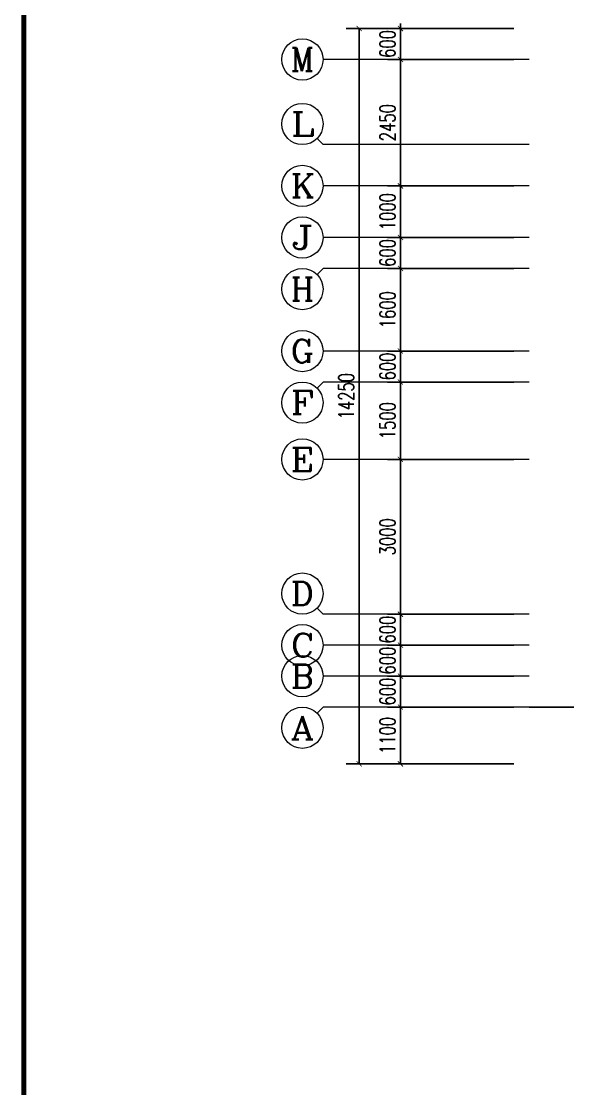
# Model space of a CAD drawing. Extents: x 3753737 to 4713801, y -857380 to 24339.
# Drawn here: x 4541496 to 4552093, y -725571 to -704888 of the extents above; entities that cross this region are included whole.
import ezdxf
from ezdxf.enums import TextEntityAlignment as Align

# ---------------------------------------------------------------- set-up
doc = ezdxf.new("R2010")
doc.units = 0
doc.header["$LTSCALE"] = 1000
doc.header["$MEASUREMENT"] = 0
doc.layers.get('0').update_dxf_attribs({"linetype": 'CONTINUOUS'})
doc.layers.get('Defpoints').update_dxf_attribs({"linetype": 'CONTINUOUS'})
doc.layers.add('!!电气', color=1, linetype='CONTINUOUS')
for name, color, linetype, lineweight in [('AXIS', 114, 'CONTINUOUS', 20), ('AXIS_TEXT', 7, 'CONTINUOUS', 20), ('图框', 147, 'CONTINUOUS', 20)]:
    doc.layers.add(name, color=color, linetype=linetype, lineweight=lineweight)
doc.styles.add('_TCH_AXIS', font='COMPLEX', dxfattribs={"bigfont": 'GBCBIG'})
doc.styles.add('_TCH_DIM_T3', font='SIMPLEX.shx', dxfattribs={"width": 0.705882, "bigfont": 'GBCBIG.shx'})
doc.styles.add('COMPLEX', font='COMPLEX')
doc.dimstyles.new('_TCH_ARCH&&100', dxfattribs={"dimtxt": 297.5, "dimasz": 100, "dimexe": 250, "dimexo": 300, "dimgap": 100, "dimtad": 1, "dimdec": 0, "dimzin": 0, "dimdsep": 46, "dimtxsty": '_TCH_DIM_T3', "dimblk": 'ARCHTICK', "dimcen": 0.09, "dimclrt": 7, "dimazin": 2, "dimtfac": 1, "dimtdec": 0, "dimtix": 1, "dimtmove": 2, "dimatfit": 3, "dimfxl": 1, "dimtolj": 1, "dimtzin": 0, "dimarcsym": 0})

# ---------------------------------------------------------------- blocks, each defined once
blk = doc.blocks.new('_ArchTick')
at = {"color": 0, "linetype": 'ByBlock', "const_width": 0.15}
blk.add_lwpolyline([(-0.5, -0.5), (0.5, 0.5)], dxfattribs=at)
blk = doc.blocks.new('*D701')
at = {"layer": 'AXIS', "color": 0, "lineweight": -2, "transparency": 16777216}
for p, q in [((-2300, 13150), (-5550, 13150)), ((-5300, -1100), (-5300, 13150)), ((-2300, -1100), (-5550, -1100))]:
    blk.add_line(p, q, dxfattribs=at)
at = {"layer": 'Defpoints', "color": 0, "transparency": 16777216}
for p in [(-5300, 13150), (-2000, 13150), (-2000, -1100)]:
    blk.add_point(p, dxfattribs=at)
at = {"layer": 'AXIS', "color": 0, "lineweight": -2, "transparency": 16777216, "xscale": 100, "yscale": 100, "zscale": 100}
for p, rotation in [((-5300, 13150), 90), ((-5300, -1100), 270)]:
    blk.add_blockref('_ArchTick', p, dxfattribs=dict(at, rotation=rotation))
at = {"layer": 'AXIS', "color": 7, "transparency": 16777216, "insert": (-5549, 6025), "char_height": 297.5, "attachment_point": 5, "rotation": 90, "style": '_TCH_DIM_T3'}
blk.add_mtext('\\A1;14250', dxfattribs=at)
blk = doc.blocks.new('*D702')
at = {"layer": 'AXIS', "color": 0, "lineweight": -2, "transparency": 16777216}
for p, q in [((-2300, 0), (-4750, 0)), ((-4500, -1100), (-4500, 0)), ((-2300, -1100), (-4750, -1100))]:
    blk.add_line(p, q, dxfattribs=at)
at = {"layer": 'Defpoints', "color": 0, "transparency": 16777216}
for p in [(-4500, 0), (-2000, 0), (-2000, -1100)]:
    blk.add_point(p, dxfattribs=at)
at = {"layer": 'AXIS', "color": 0, "lineweight": -2, "transparency": 16777216, "xscale": 100, "yscale": 100, "zscale": 100}
for p, rotation in [((-4500, 0), 90), ((-4500, -1100), 270)]:
    blk.add_blockref('_ArchTick', p, dxfattribs=dict(at, rotation=rotation))
at = {"layer": 'AXIS', "color": 7, "transparency": 16777216, "insert": (-4749, -550), "char_height": 297.5, "attachment_point": 5, "rotation": 90, "style": '_TCH_DIM_T3'}
blk.add_mtext('\\A1;1100', dxfattribs=at)
blk = doc.blocks.new('*D703')
at = {"layer": 'AXIS', "color": 0, "lineweight": -2, "transparency": 16777216}
for p, q in [((-4500, 600), (-4500, 700)), ((-2300, 600), (-4750, 600)), ((-4500, 0), (-4500, 600)), ((-2300, 0), (-4750, 0)), ((-4500, 0), (-4500, -100))]:
    blk.add_line(p, q, dxfattribs=at)
at = {"layer": 'Defpoints', "color": 0, "transparency": 16777216}
for p in [(-4500, 600), (-2000, 600), (-2000, 0)]:
    blk.add_point(p, dxfattribs=at)
at = {"layer": 'AXIS', "color": 0, "lineweight": -2, "transparency": 16777216, "xscale": 100, "yscale": 100, "zscale": 100}
for p, rotation in [((-4500, 600), 270), ((-4500, 0), 90)]:
    blk.add_blockref('_ArchTick', p, dxfattribs=dict(at, rotation=rotation))
at = {"layer": 'AXIS', "color": 7, "transparency": 16777216, "insert": (-4748.75, 300), "char_height": 297.5, "attachment_point": 5, "rotation": 90, "style": '_TCH_DIM_T3'}
blk.add_mtext('\\A1;600', dxfattribs=at)
blk = doc.blocks.new('*D704')
at = {"layer": 'AXIS', "color": 0, "lineweight": -2, "transparency": 16777216}
for p, q in [((-4500, 1200), (-4500, 1300)), ((-2300, 1200), (-4750, 1200)), ((-4500, 600), (-4500, 1200)), ((-2300, 600), (-4750, 600)), ((-4500, 600), (-4500, 500))]:
    blk.add_line(p, q, dxfattribs=at)
at = {"layer": 'Defpoints', "color": 0, "transparency": 16777216}
for p in [(-4500, 1200), (-2000, 1200), (-2000, 600)]:
    blk.add_point(p, dxfattribs=at)
at = {"layer": 'AXIS', "color": 0, "lineweight": -2, "transparency": 16777216, "xscale": 100, "yscale": 100, "zscale": 100}
for p, rotation in [((-4500, 1200), 270), ((-4500, 600), 90)]:
    blk.add_blockref('_ArchTick', p, dxfattribs=dict(at, rotation=rotation))
at = {"layer": 'AXIS', "color": 7, "transparency": 16777216, "insert": (-4748.75, 900), "char_height": 297.5, "attachment_point": 5, "rotation": 90, "style": '_TCH_DIM_T3'}
blk.add_mtext('\\A1;600', dxfattribs=at)
blk = doc.blocks.new('*D705')
at = {"layer": 'AXIS', "color": 0, "lineweight": -2, "transparency": 16777216}
for p, q in [((-4500, 1800), (-4500, 1900)), ((-2300, 1800), (-4750, 1800)), ((-4500, 1200), (-4500, 1800)), ((-2300, 1200), (-4750, 1200)), ((-4500, 1200), (-4500, 1100))]:
    blk.add_line(p, q, dxfattribs=at)
at = {"layer": 'Defpoints', "color": 0, "transparency": 16777216}
for p in [(-4500, 1800), (-2000, 1800), (-2000, 1200)]:
    blk.add_point(p, dxfattribs=at)
at = {"layer": 'AXIS', "color": 0, "lineweight": -2, "transparency": 16777216, "xscale": 100, "yscale": 100, "zscale": 100}
for p, rotation in [((-4500, 1800), 270), ((-4500, 1200), 90)]:
    blk.add_blockref('_ArchTick', p, dxfattribs=dict(at, rotation=rotation))
at = {"layer": 'AXIS', "color": 7, "transparency": 16777216, "insert": (-4748.75, 1500), "char_height": 297.5, "attachment_point": 5, "rotation": 90, "style": '_TCH_DIM_T3'}
blk.add_mtext('\\A1;600', dxfattribs=at)
blk = doc.blocks.new('*D706')
at = {"layer": 'AXIS', "color": 0, "lineweight": -2, "transparency": 16777216}
for p, q in [((-2300, 4800), (-4750, 4800)), ((-4500, 1800), (-4500, 4800)), ((-2300, 1800), (-4750, 1800))]:
    blk.add_line(p, q, dxfattribs=at)
at = {"layer": 'Defpoints', "color": 0, "transparency": 16777216}
for p in [(-4500, 4800), (-2000, 4800), (-2000, 1800)]:
    blk.add_point(p, dxfattribs=at)
at = {"layer": 'AXIS', "color": 0, "lineweight": -2, "transparency": 16777216, "xscale": 100, "yscale": 100, "zscale": 100}
for p, rotation in [((-4500, 4800), 90), ((-4500, 1800), 270)]:
    blk.add_blockref('_ArchTick', p, dxfattribs=dict(at, rotation=rotation))
at = {"layer": 'AXIS', "color": 7, "transparency": 16777216, "insert": (-4749, 3300), "char_height": 297.5, "attachment_point": 5, "rotation": 90, "style": '_TCH_DIM_T3'}
blk.add_mtext('\\A1;3000', dxfattribs=at)
blk = doc.blocks.new('*D707')
at = {"layer": 'AXIS', "color": 0, "lineweight": -2, "transparency": 16777216}
for p, q in [((-2300, 6300), (-4750, 6300)), ((-4500, 4800), (-4500, 6300)), ((-2300, 4800), (-4750, 4800))]:
    blk.add_line(p, q, dxfattribs=at)
at = {"layer": 'Defpoints', "color": 0, "transparency": 16777216}
for p in [(-4500, 6300), (-2000, 6300), (-2000, 4800)]:
    blk.add_point(p, dxfattribs=at)
at = {"layer": 'AXIS', "color": 0, "lineweight": -2, "transparency": 16777216, "xscale": 100, "yscale": 100, "zscale": 100}
for p, rotation in [((-4500, 6300), 90), ((-4500, 4800), 270)]:
    blk.add_blockref('_ArchTick', p, dxfattribs=dict(at, rotation=rotation))
at = {"layer": 'AXIS', "color": 7, "transparency": 16777216, "insert": (-4749, 5550), "char_height": 297.5, "attachment_point": 5, "rotation": 90, "style": '_TCH_DIM_T3'}
blk.add_mtext('\\A1;1500', dxfattribs=at)
blk = doc.blocks.new('*D708')
at = {"layer": 'AXIS', "color": 0, "lineweight": -2, "transparency": 16777216}
for p, q in [((-2300, 6900), (-4750, 6900)), ((-4500, 6900), (-4500, 7000)), ((-4500, 6300), (-4500, 6900)), ((-2300, 6300), (-4750, 6300)), ((-4500, 6300), (-4500, 6200))]:
    blk.add_line(p, q, dxfattribs=at)
at = {"layer": 'Defpoints', "color": 0, "transparency": 16777216}
for p in [(-4500, 6900), (-2000, 6900), (-2000, 6300)]:
    blk.add_point(p, dxfattribs=at)
at = {"layer": 'AXIS', "color": 0, "lineweight": -2, "transparency": 16777216, "xscale": 100, "yscale": 100, "zscale": 100}
for p, rotation in [((-4500, 6900), 270), ((-4500, 6300), 90)]:
    blk.add_blockref('_ArchTick', p, dxfattribs=dict(at, rotation=rotation))
at = {"layer": 'AXIS', "color": 7, "transparency": 16777216, "insert": (-4749, 6600), "char_height": 297.5, "attachment_point": 5, "rotation": 90, "style": '_TCH_DIM_T3'}
blk.add_mtext('\\A1;600', dxfattribs=at)
blk = doc.blocks.new('*D709')
at = {"layer": 'AXIS', "color": 0, "lineweight": -2, "transparency": 16777216}
for p, q in [((-2300, 8500), (-4750, 8500)), ((-4500, 6900), (-4500, 8500)), ((-2300, 6900), (-4750, 6900))]:
    blk.add_line(p, q, dxfattribs=at)
at = {"layer": 'Defpoints', "color": 0, "transparency": 16777216}
for p in [(-4500, 8500), (-2000, 8500), (-2000, 6900)]:
    blk.add_point(p, dxfattribs=at)
at = {"layer": 'AXIS', "color": 0, "lineweight": -2, "transparency": 16777216, "xscale": 100, "yscale": 100, "zscale": 100}
for p, rotation in [((-4500, 8500), 90), ((-4500, 6900), 270)]:
    blk.add_blockref('_ArchTick', p, dxfattribs=dict(at, rotation=rotation))
at = {"layer": 'AXIS', "color": 7, "transparency": 16777216, "insert": (-4749, 7700), "char_height": 297.5, "attachment_point": 5, "rotation": 90, "style": '_TCH_DIM_T3'}
blk.add_mtext('\\A1;1600', dxfattribs=at)
blk = doc.blocks.new('*D710')
at = {"layer": 'AXIS', "color": 0, "lineweight": -2, "transparency": 16777216}
for p, q in [((-4500, 9100), (-4500, 9200)), ((-2300, 9100), (-4750, 9100)), ((-4500, 8500), (-4500, 9100)), ((-2300, 8500), (-4750, 8500)), ((-4500, 8500), (-4500, 8400))]:
    blk.add_line(p, q, dxfattribs=at)
at = {"layer": 'Defpoints', "color": 0, "transparency": 16777216}
for p in [(-4500, 9100), (-2000, 9100), (-2000, 8500)]:
    blk.add_point(p, dxfattribs=at)
at = {"layer": 'AXIS', "color": 0, "lineweight": -2, "transparency": 16777216, "xscale": 100, "yscale": 100, "zscale": 100}
for p, rotation in [((-4500, 9100), 270), ((-4500, 8500), 90)]:
    blk.add_blockref('_ArchTick', p, dxfattribs=dict(at, rotation=rotation))
at = {"layer": 'AXIS', "color": 7, "transparency": 16777216, "insert": (-4749, 8800), "char_height": 297.5, "attachment_point": 5, "rotation": 90, "style": '_TCH_DIM_T3'}
blk.add_mtext('\\A1;600', dxfattribs=at)
blk = doc.blocks.new('*D711')
at = {"layer": 'AXIS', "color": 0, "lineweight": -2, "transparency": 16777216}
for p, q in [((-2300, 10100), (-4750, 10100)), ((-4500, 9100), (-4500, 10100)), ((-2300, 9100), (-4750, 9100))]:
    blk.add_line(p, q, dxfattribs=at)
at = {"layer": 'Defpoints', "color": 0, "transparency": 16777216}
for p in [(-4500, 10100), (-2000, 10100), (-2000, 9100)]:
    blk.add_point(p, dxfattribs=at)
at = {"layer": 'AXIS', "color": 0, "lineweight": -2, "transparency": 16777216, "xscale": 100, "yscale": 100, "zscale": 100}
for p, rotation in [((-4500, 10100), 90), ((-4500, 9100), 270)]:
    blk.add_blockref('_ArchTick', p, dxfattribs=dict(at, rotation=rotation))
at = {"layer": 'AXIS', "color": 7, "transparency": 16777216, "insert": (-4749, 9600), "char_height": 297.5, "attachment_point": 5, "rotation": 90, "style": '_TCH_DIM_T3'}
blk.add_mtext('\\A1;1000', dxfattribs=at)
blk = doc.blocks.new('*D712')
at = {"layer": 'AXIS', "color": 0, "lineweight": -2, "transparency": 16777216}
for p, q in [((-2300, 12550), (-4750, 12550)), ((-4500, 10100), (-4500, 12550)), ((-2300, 10100), (-4750, 10100))]:
    blk.add_line(p, q, dxfattribs=at)
at = {"layer": 'Defpoints', "color": 0, "transparency": 16777216}
for p in [(-4500, 12550), (-2000, 12550), (-2000, 10100)]:
    blk.add_point(p, dxfattribs=at)
at = {"layer": 'AXIS', "color": 0, "lineweight": -2, "transparency": 16777216, "xscale": 100, "yscale": 100, "zscale": 100}
for p, rotation in [((-4500, 12550), 90), ((-4500, 10100), 270)]:
    blk.add_blockref('_ArchTick', p, dxfattribs=dict(at, rotation=rotation))
at = {"layer": 'AXIS', "color": 7, "transparency": 16777216, "insert": (-4749, 11325), "char_height": 297.5, "attachment_point": 5, "rotation": 90, "style": '_TCH_DIM_T3'}
blk.add_mtext('\\A1;2450', dxfattribs=at)
blk = doc.blocks.new('*D713')
at = {"layer": 'AXIS', "color": 0, "lineweight": -2, "transparency": 16777216}
for p, q in [((-4500, 13150), (-4500, 13250)), ((-2300, 13150), (-4750, 13150)), ((-4500, 12550), (-4500, 13150)), ((-2300, 12550), (-4750, 12550)), ((-4500, 12550), (-4500, 12450))]:
    blk.add_line(p, q, dxfattribs=at)
at = {"layer": 'Defpoints', "color": 0, "transparency": 16777216}
for p in [(-4500, 13150), (-2000, 13150), (-2000, 12550)]:
    blk.add_point(p, dxfattribs=at)
at = {"layer": 'AXIS', "color": 0, "lineweight": -2, "transparency": 16777216, "xscale": 100, "yscale": 100, "zscale": 100}
for p, rotation in [((-4500, 13150), 270), ((-4500, 12550), 90)]:
    blk.add_blockref('_ArchTick', p, dxfattribs=dict(at, rotation=rotation))
at = {"layer": 'AXIS', "color": 7, "transparency": 16777216, "insert": (-4749, 12850), "char_height": 297.5, "attachment_point": 5, "rotation": 90, "style": '_TCH_DIM_T3'}
blk.add_mtext('\\A1;600', dxfattribs=at)
blk = doc.blocks.new('_AXISO')
blk.add_circle((0, 0), 0.5)
at = {"layer": 'AXIS_TEXT', "style": 'COMPLEX', "width": 1.041667}
blk.add_attdef('A', text='', height=0.56, dxfattribs=at).set_placement((-0.25, -0.28), (0.25, -0.28), align=Align.FIT)
blk = doc.blocks.new('A$C1F33016B')
at = {"layer": '!!电气', "color": 1}
blk.add_line((-2000, 0), (255.6, 0), dxfattribs=at)
at = {"layer": 'AXIS'}
for p, q in [((-2000, 12550), (-6000, 12550)), ((-6117.2, 11017.2), (-6000, 10900)), ((-2000, 10900), (-6000, 10900)), ((-2000, 10100), (-6000, 10100)), ((-2000, 9100), (-6000, 9100)), ((-6117.2, 8383.1), (-6000, 8500.3)), ((-2000, 8500.3), (-6000, 8500.3)), ((-2000, 6900), (-6000, 6900)), ((-6117.2, 6182.8), (-6000, 6300)), ((-2000, 6300), (-6000, 6300)), ((-2000, 4800), (-6000, 4800)), ((-6117.2, 1917.2), (-6000, 1800)), ((-2000, 1800), (-6000, 1800)), ((-2000, 1200), (-6000, 1200)), ((-2000, 600), (-6000, 600)), ((-6117.2, -117.2), (-6000, 0)), ((-2000, 0), (-6000, 0))]:
    blk.add_line(p, q, dxfattribs=at)
ref = blk.add_blockref('_AXISO', (-6400, 12550), dxfattribs=dict(at, xscale=800, yscale=800, zscale=800))
ref.add_attrib('A', 'M', dxfattribs={"layer": 'AXIS_TEXT', "height": 452.5, "style": '_TCH_AXIS'}).set_placement((-6626.3, 12323.7), (-6173.7, 12323.7), align=Align.FIT)
ref = blk.add_blockref('_AXISO', (-6400, 11300), dxfattribs=dict(at, xscale=800, yscale=800, zscale=800))
ref.add_attrib('A', 'L', dxfattribs={"layer": 'AXIS_TEXT', "height": 452.5, "style": '_TCH_AXIS', "width": 1.4}).set_placement((-6626.3, 11073.7), (-6173.7, 11073.7), align=Align.FIT)
ref = blk.add_blockref('_AXISO', (-6400, 10100), dxfattribs=dict(at, xscale=800, yscale=800, zscale=800))
ref.add_attrib('A', 'K', dxfattribs={"layer": 'AXIS_TEXT', "height": 452.5, "style": '_TCH_AXIS', "width": 1.105263}).set_placement((-6626.3, 9873.7), (-6173.7, 9873.7), align=Align.FIT)
ref = blk.add_blockref('_AXISO', (-6400, 9100), dxfattribs=dict(at, xscale=800, yscale=800, zscale=800))
ref.add_attrib('A', 'J', dxfattribs={"layer": 'AXIS_TEXT', "height": 452.5, "style": '_TCH_AXIS', "width": 1.909091}).set_placement((-6626.3, 8873.7), (-6173.7, 8873.7), align=Align.FIT)
ref = blk.add_blockref('_AXISO', (-6400, 8100.3), dxfattribs=dict(at, xscale=800, yscale=800, zscale=800))
ref.add_attrib('A', 'H', dxfattribs={"layer": 'AXIS_TEXT', "height": 452.5, "style": '_TCH_AXIS', "width": 1.05}).set_placement((-6626.3, 7874), (-6173.7, 7874), align=Align.FIT)
ref = blk.add_blockref('_AXISO', (-6400, 6900), dxfattribs=dict(at, xscale=800, yscale=800, zscale=800))
ref.add_attrib('A', 'G', dxfattribs={"layer": 'AXIS_TEXT', "height": 452.5, "style": '_TCH_AXIS', "width": 1.166667}).set_placement((-6626.3, 6673.7), (-6173.7, 6673.7), align=Align.FIT)
ref = blk.add_blockref('_AXISO', (-6400, 5900), dxfattribs=dict(at, xscale=800, yscale=800, zscale=800))
ref.add_attrib('A', 'F', dxfattribs={"layer": 'AXIS_TEXT', "height": 452.5, "style": '_TCH_AXIS', "width": 1.3125}).set_placement((-6626.3, 5673.7), (-6173.7, 5673.7), align=Align.FIT)
ref = blk.add_blockref('_AXISO', (-6400, 4800), dxfattribs=dict(at, xscale=800, yscale=800, zscale=800))
ref.add_attrib('A', 'E', dxfattribs={"layer": 'AXIS_TEXT', "height": 452.5, "style": '_TCH_AXIS', "width": 1.3125}).set_placement((-6626.3, 4573.7), (-6173.7, 4573.7), align=Align.FIT)
ref = blk.add_blockref('_AXISO', (-6400, 2200), dxfattribs=dict(at, xscale=800, yscale=800, zscale=800))
ref.add_attrib('A', 'D', dxfattribs={"layer": 'AXIS_TEXT', "height": 452.5, "style": '_TCH_AXIS', "width": 1.235294}).set_placement((-6626.3, 1973.7), (-6173.7, 1973.7), align=Align.FIT)
ref = blk.add_blockref('_AXISO', (-6400, 1200), dxfattribs=dict(at, xscale=800, yscale=800, zscale=800))
ref.add_attrib('A', 'C', dxfattribs={"layer": 'AXIS_TEXT', "height": 452.5, "style": '_TCH_AXIS', "width": 1.4}).set_placement((-6626.3, 973.7), (-6173.7, 973.7), align=Align.FIT)
ref = blk.add_blockref('_AXISO', (-6400, 600), dxfattribs=dict(at, xscale=800, yscale=800, zscale=800))
ref.add_attrib('A', 'B', dxfattribs={"layer": 'AXIS_TEXT', "height": 452.5, "style": '_TCH_AXIS', "width": 1.235294}).set_placement((-6626.3, 373.7), (-6173.7, 373.7), align=Align.FIT)
ref = blk.add_blockref('_AXISO', (-6400, -400), dxfattribs=dict(at, xscale=800, yscale=800, zscale=800))
ref.add_attrib('A', 'A', dxfattribs={"layer": 'AXIS_TEXT', "height": 452.5, "style": '_TCH_AXIS', "width": 1.166667}).set_placement((-6626.3, -626.3), (-6173.7, -626.3), align=Align.FIT)
for p1, p2, distance, text, picture, middle in [((-2000, 12550), (-2000, 13150), 2500, '600', '*D713', (-4748.8, 12850)), ((-2000, -1100), (-2000, 13150), 3300, '14250', '*D701', (-5548.8, 6025)), ((-2000, 10100), (-2000, 12550), 2500, '2450', '*D712', (-4748.8, 11325)), ((-2000, 9100), (-2000, 10100), 2500, '1000', '*D711', (-4748.8, 9600)), ((-2000, 8500.3), (-2000, 9100), 2500, '600', '*D710', (-4748.8, 8800.1)), ((-2000, 6900), (-2000, 8500.3), 2500, '1600', '*D709', (-4748.8, 7700.1)), ((-2000, 6300), (-2000, 6900), 2500, '600', '*D708', (-4748.8, 6600)), ((-2000, 4800), (-2000, 6300), 2500, '1500', '*D707', (-4748.8, 5550)), ((-2000, 1800), (-2000, 4800), 2500, '3000', '*D706', (-4748.8, 3300)), ((-2000, 1200), (-2000, 1800), 2500, '600', '*D705', (-4748.8, 1500)), ((-2000, 600), (-2000, 1200), 2500, '600', '*D704', (-4748.8, 900)), ((-2000, 0), (-2000, 600), 2500, '600', '*D703', (-4748.8, 300)), ((-2000, -1100), (-2000, 0), 2500, '1100', '*D702', (-4748.8, -550))]:
    dim = blk.add_aligned_dim(p1=p1, p2=p2, distance=distance, text=text, dimstyle='_TCH_ARCH&&100', dxfattribs=at)
    dim.commit()
    dim.dimension.update_dxf_attribs({"geometry": picture, "text_midpoint": middle})

msp = doc.modelspace()

# ---------------------------------------------------------------- linework, layer by layer
at = {"layer": '图框', "const_width": 100}
msp.add_lwpolyline([(4622146.2, -747377.2), (4622146.2, -689977.2), (4541546.2, -689977.2), (4541546.2, -747377.2)], close=True, dxfattribs=at)

# ---------------------------------------------------------------- next in the draw order: block references
at = {"layer": '!!电气'}
msp.add_blockref('A$C1F33016B', (4553348.6, -718177), dxfattribs=at)

doc.saveas('drawing.dxf')
